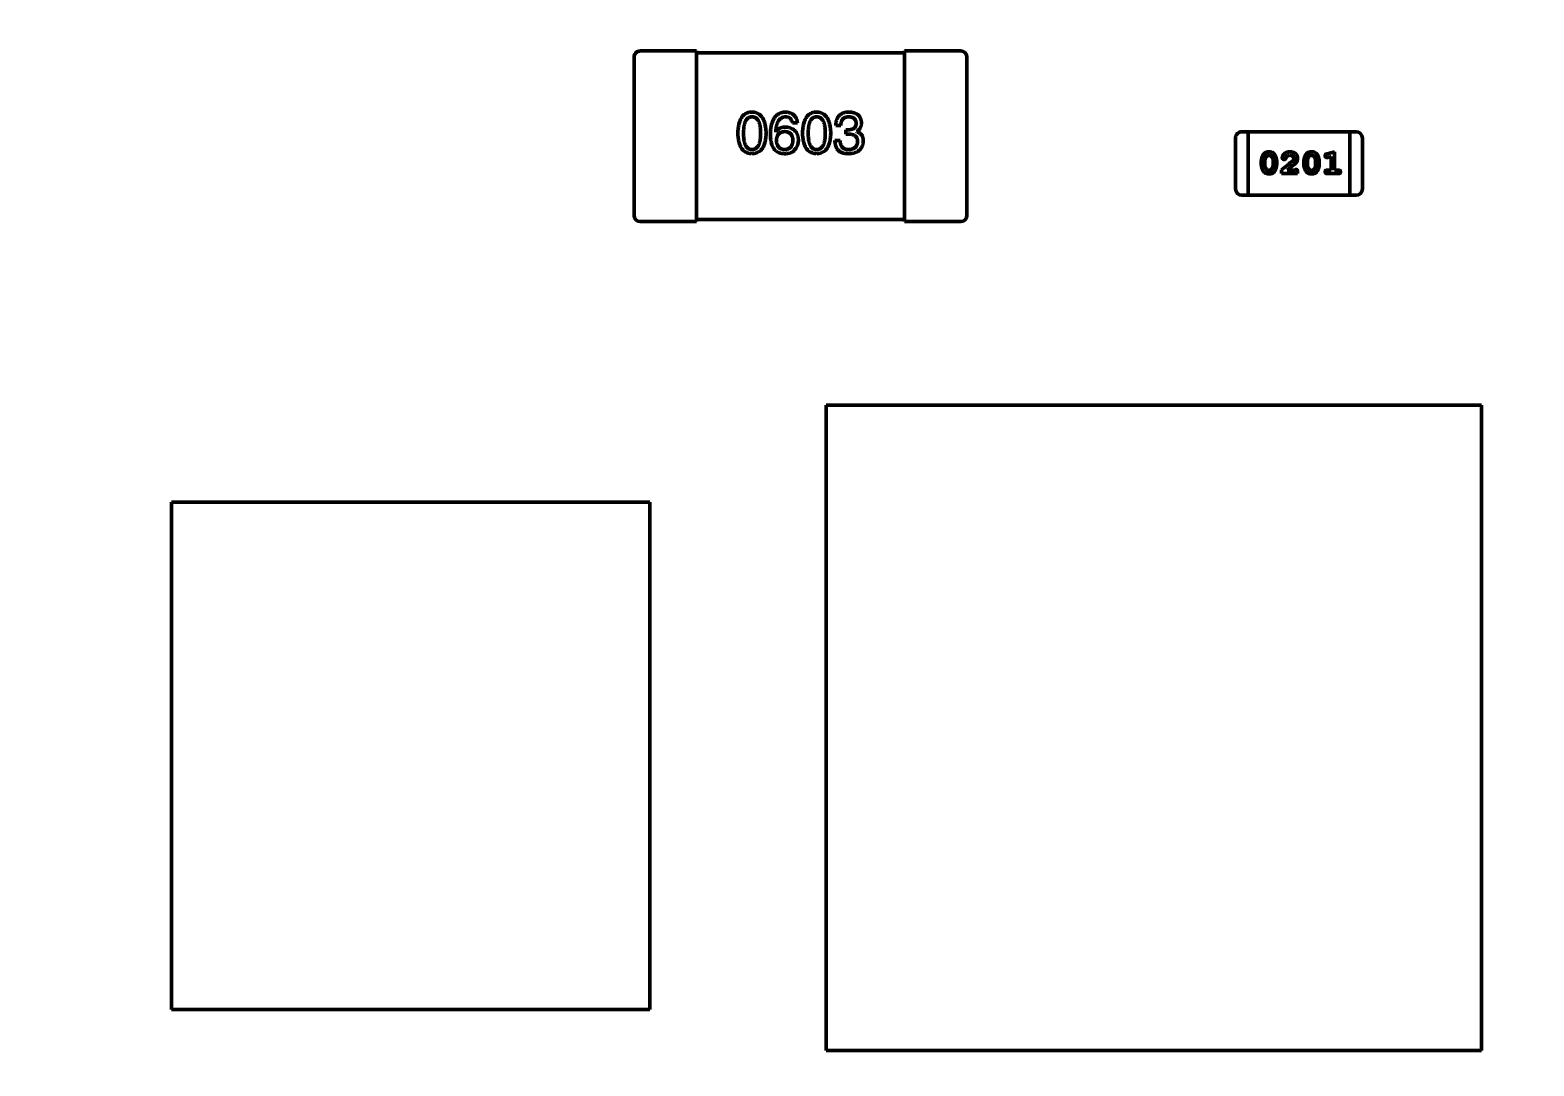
# Model space of a CAD drawing. Header units: millimetres. Extents: x 71 to 428, y 120 to 295.
# Drawn here: x 337.52 to 344.75, y 212.13 to 217.1 of the extents above; entities that cross this region are included whole.
import ezdxf

# ---------------------------------------------------------------- set-up
doc = ezdxf.new("R2010")
doc.units = ezdxf.units.MM
doc.header["$LTSCALE"] = 0.75
doc.layers.add('Dim', color=3, linetype='Continuous', lineweight=25)
doc.layers.add('Visible', color=7, linetype='Continuous', lineweight=50)
doc.styles.get("Standard").update_dxf_attribs({"font": 'arial.ttf'})
doc.dimstyles.new('Dim-ISO-25', dxfattribs={"dimtxt": 3.5, "dimasz": 3.5, "dimexe": 2.1, "dimexo": 2.1, "dimgap": 1.4, "dimtad": 1, "dimzin": 12, "dimdsep": 46, "dimtxsty": 'Standard', "dimcen": 0, "dimazin": 3, "dimtp": 0.1, "dimtm": 0.1, "dimtfac": 0.714286, "dimtmove": 0, "dimatfit": 3, "dimfxl": 1, "dimtzin": 12, "dimarcsym": 0})

# ---------------------------------------------------------------- blocks, each defined once
blk = doc.blocks.new('*D108')
at = {"color": 0, "linetype": 'ByBlock', "lineweight": -2}
for p, q in [((339.5414, 239.9919), (278.368, 239.9919)), ((280.468, 239.9919), (280.468, 204.496)), ((300.7881, 204.496), (278.368, 204.496))]:
    blk.add_line(p, q, dxfattribs=at)
at = {"color": 0, "linetype": 'ByBlock'}
for points in [[(280.468, 239.9919), (279.8846, 236.4919), (281.0513, 236.4919)], [(280.468, 204.496), (279.8846, 207.996), (281.0513, 207.996)]]:
    blk.add_solid(points, dxfattribs=at)
at = {"layer": 'Defpoints', "color": 0, "linetype": 'ByBlock'}
for p in [(341.6414, 239.9919), (302.8881, 204.496)]:
    blk.add_point(p, dxfattribs=at)
at = {"color": 0, "linetype": 'ByBlock', "lineweight": -2, "insert": (277.2798, 222.2439), "char_height": 3.5, "attachment_point": 5, "rotation": 90}
blk.add_mtext('\\A0;35.5', dxfattribs=at)
blk = doc.blocks.new('*D109')
at = {"color": 0, "linetype": 'ByBlock', "lineweight": -2}
for p, q in [((352.9086, 242.8617), (269.2309, 242.8617)), ((271.3309, 242.8617), (271.3309, 204.496)), ((301.8219, 204.496), (269.2309, 204.496))]:
    blk.add_line(p, q, dxfattribs=at)
at = {"color": 0, "linetype": 'ByBlock'}
for points in [[(271.3309, 242.8617), (270.7475, 239.3617), (271.9142, 239.3617)], [(271.3309, 204.496), (270.7475, 207.996), (271.9142, 207.996)]]:
    blk.add_solid(points, dxfattribs=at)
at = {"layer": 'Defpoints', "color": 0, "linetype": 'ByBlock'}
for p in [(355.0086, 242.8617), (303.9219, 204.496)]:
    blk.add_point(p, dxfattribs=at)
at = {"color": 0, "linetype": 'ByBlock', "lineweight": -2, "insert": (268.1427, 223.6788), "char_height": 3.5, "attachment_point": 5, "rotation": 90}
blk.add_mtext('\\A0;38.37', dxfattribs=at)

msp = doc.modelspace()

# ---------------------------------------------------------------- linework, layer by layer
at = {"layer": 'Visible'}
for p, q in [((340.7226, 217.0018), (340.4526, 217.0018)), ((340.7226, 216.9718), (340.7226, 217.0018)), ((341.7226, 217.0018), (341.7226, 216.9718)), ((341.9926, 217.0018), (341.7226, 217.0018)), ((340.4226, 216.9718), (340.4226, 216.2118)), ((341.7226, 216.9918), (340.7226, 216.9918)), ((340.7226, 216.9718), (340.7226, 216.2118)), ((341.7226, 216.2118), (341.7226, 216.9718)), ((342.0226, 216.2118), (342.0226, 216.9718)), ((341.1841, 216.6556), (341.2082, 216.6556)), ((341.3923, 216.6436), (341.4163, 216.6436)), ((341.1033, 216.613), (341.1043, 216.6119)), ((341.413, 216.5715), (341.3879, 216.5715)), ((341.4404, 216.6228), (341.4404, 216.6021)), ((341.4535, 216.6228), (341.4404, 216.6228)), ((341.4404, 216.6021), (341.4524, 216.6021)), ((341.4917, 216.6141), (341.4917, 216.6152)), ((343.3137, 216.5827), (343.3137, 216.3389)), ((343.3747, 216.6132), (343.3442, 216.6132)), ((343.3747, 216.5827), (343.3747, 216.6132)), ((343.8623, 216.6132), (343.3747, 216.6132)), ((343.3747, 216.5827), (343.3747, 216.6132)), ((343.3747, 216.5827), (343.3747, 216.3389)), ((343.3747, 216.5827), (343.3747, 216.3389)), ((343.8623, 216.6132), (343.8623, 216.5827)), ((343.8623, 216.5827), (343.8623, 216.6132)), ((343.8928, 216.6132), (343.8623, 216.6132)), ((343.8623, 216.3389), (343.8623, 216.5827)), ((343.8623, 216.5827), (343.8623, 216.3389)), ((343.9233, 216.3389), (343.9233, 216.5827)), ((343.7534, 216.5076), (343.79, 216.5175)), ((343.79, 216.5175), (343.79, 216.4294)), ((343.4376, 216.4551), (343.4376, 216.4728)), ((343.4549, 216.4554), (343.4549, 216.4726)), ((343.4942, 216.4726), (343.4942, 216.4554)), ((343.5115, 216.4728), (343.5115, 216.4551)), ((343.5351, 216.4121), (343.5351, 216.4309)), ((343.5619, 216.4294), (343.598, 216.4294)), ((343.6421, 216.4551), (343.6421, 216.4728)), ((343.6594, 216.4554), (343.6594, 216.4726)), ((343.6987, 216.4726), (343.6987, 216.4554)), ((343.716, 216.4728), (343.716, 216.4551)), ((343.7554, 216.4294), (343.7727, 216.4294)), ((343.7727, 216.4943), (343.7576, 216.4902)), ((343.7727, 216.4294), (343.7727, 216.4943)), ((343.79, 216.4294), (343.8073, 216.4294)), ((343.6122, 216.4121), (343.5351, 216.4121)), ((343.6122, 216.4199), (343.6122, 216.4121)), ((343.8073, 216.4121), (343.7554, 216.4121)), ((343.3442, 216.3084), (343.3747, 216.3084)), ((343.3747, 216.3084), (343.3747, 216.3389)), ((343.3747, 216.3084), (343.3747, 216.3389)), ((343.3747, 216.3084), (343.8623, 216.3084)), ((343.8623, 216.3389), (343.8623, 216.3084)), ((343.8623, 216.3084), (343.8623, 216.3389)), ((343.8623, 216.3084), (343.8928, 216.3084)), ((340.7226, 216.1818), (340.7226, 216.2118)), ((341.7226, 216.2118), (341.7226, 216.1818)), ((340.4526, 216.1818), (340.7226, 216.1818)), ((340.7226, 216.1918), (341.7226, 216.1918)), ((341.7226, 216.1818), (341.9926, 216.1818)), ((344.4962, 215.2992), (341.3462, 215.2992)), ((341.3462, 215.2992), (341.3462, 212.1992)), ((344.4962, 212.1992), (344.4962, 215.2992)), ((340.4985, 214.8337), (338.1985, 214.8337)), ((338.1985, 214.8337), (338.1985, 212.3962)), ((340.4985, 212.3962), (340.4985, 214.8337)), ((338.1985, 212.3962), (340.4985, 212.3962)), ((341.3462, 212.1992), (344.4962, 212.1992))]:
    msp.add_line(p, q, dxfattribs=at)
at = {"layer": 'Visible', "extrusion": (0, 0, -1)}
msp.add_circle((-354.8964, 204.496), 47.93, dxfattribs=at)
at = {"layer": 'Visible'}
for centre, radius, start, end in [((340.4526, 216.9718), 0.03, 90.00001, 180.00001), ((341.9926, 216.9718), 0.03, 0.00001, 90.00001), ((341.1434, 216.5728), 0.0692, 315.691, 0.70519), ((343.3442, 216.5827), 0.0305, 90.00001, 180.00001), ((343.8928, 216.5827), 0.0305, 0.00001, 90.00001), ((343.4594, 216.4732), 0.0348, 358.96706, 38.49537), ((343.6639, 216.4732), 0.0348, 358.96706, 38.49537), ((343.4894, 216.4547), 0.0345, 178.91429, 218.8744), ((343.1385, 216.9751), 0.6732, 306.08694, 312.13737), ((343.0008, 217.1613), 0.9222, 307.47349, 310.15218), ((343.6939, 216.4547), 0.0345, 178.91429, 218.8744), ((343.7505, 216.5127), 0.0236, 274.17309, 287.54882), ((340.4526, 216.2118), 0.03, 180.00001, 270.00001), ((341.9926, 216.2118), 0.03, 270.00001, 0.00001)]:
    msp.add_arc(centre, radius, start, end, dxfattribs=at)
at = {"layer": 'Visible', "extrusion": (0, 0, -1)}
for centre, start, end in [((-343.3442, 216.3389), 269.99999, 359.99999), ((-343.8928, 216.3389), 179.99999, 269.99999)]:
    msp.add_arc(centre, 0.0305, start, end, dxfattribs=at)
at = {"layer": 'Visible'}
for points, knots in [([(340.9216, 216.6065), (340.9217, 216.6105), (340.922, 216.6184), (340.923, 216.6298), (340.9245, 216.6405), (340.9265, 216.6503), (340.929, 216.6594), (340.932, 216.6677), (340.9354, 216.6753), (340.9395, 216.6821), (340.9439, 216.6881), (340.9489, 216.6934), (340.9544, 216.6978), (340.9605, 216.7015), (340.967, 216.7043), (340.974, 216.7065), (340.9815, 216.7077), (340.9867, 216.708), (340.9894, 216.7081)], [0, 0, 0, 0, 0.088823, 0.172287, 0.250296, 0.323438, 0.392244, 0.456221, 0.516635, 0.573871, 0.628, 0.680335, 0.731489, 0.782557, 0.834044, 0.886738, 0.942089, 1, 1, 1, 1]), ([(340.9894, 216.6851), (340.9877, 216.6851), (340.9845, 216.6849), (340.9799, 216.684), (340.9756, 216.6825), (340.9716, 216.6803), (340.9679, 216.6775), (340.9646, 216.6741), (340.9616, 216.67), (340.9589, 216.6654), (340.9565, 216.6601), (340.9544, 216.6543), (340.9528, 216.6478), (340.9513, 216.6407), (340.9502, 216.633), (340.9495, 216.6247), (340.949, 216.6158), (340.9489, 216.6096), (340.9489, 216.6065)], [0, 0, 0, 0, 0.049764, 0.097007, 0.143217, 0.188577, 0.235116, 0.282997, 0.333719, 0.387776, 0.445989, 0.508679, 0.576563, 0.649481, 0.728235, 0.812722, 0.903548, 1, 1, 1, 1]), ([(340.9894, 216.7081), (340.992, 216.7079), (340.9971, 216.7076), (341.0045, 216.7062), (341.0114, 216.704), (341.0178, 216.7011), (341.0238, 216.6974), (341.0292, 216.6929), (341.0342, 216.6876), (341.0387, 216.6816), (341.0427, 216.6748), (341.0462, 216.6673), (341.0493, 216.659), (341.0518, 216.6499), (341.0538, 216.6401), (341.0555, 216.6296), (341.0566, 216.6183), (341.0569, 216.6105), (341.0571, 216.6065)], [0, 0, 0, 0, 0.057415, 0.112361, 0.16496, 0.216437, 0.267441, 0.318839, 0.371478, 0.426325, 0.483626, 0.544235, 0.608673, 0.677374, 0.750405, 0.828394, 0.911525, 1, 1, 1, 1]), ([(341.0309, 216.6065), (341.0309, 216.6096), (341.0308, 216.6158), (341.0303, 216.6247), (341.0295, 216.633), (341.0284, 216.6407), (341.0269, 216.6478), (341.0252, 216.6543), (341.0231, 216.6601), (341.0207, 216.6654), (341.0179, 216.67), (341.0148, 216.6741), (341.0113, 216.6775), (341.0076, 216.6803), (341.0035, 216.6825), (340.9991, 216.684), (340.9943, 216.6849), (340.991, 216.6851), (340.9894, 216.6851)], [0, 0, 0, 0, 0.095719, 0.185854, 0.269738, 0.347952, 0.420315, 0.487894, 0.550245, 0.608186, 0.662454, 0.713283, 0.761375, 0.808209, 0.854301, 0.901312, 0.949396, 1, 1, 1, 1]), ([(341.0781, 216.6021), (341.0782, 216.6063), (341.0785, 216.6144), (341.0796, 216.6262), (341.0811, 216.6373), (341.0833, 216.6475), (341.0859, 216.6569), (341.0891, 216.6656), (341.0928, 216.6734), (341.0971, 216.6805), (341.1018, 216.6868), (341.1072, 216.6922), (341.113, 216.6969), (341.1195, 216.7008), (341.1264, 216.7038), (341.1339, 216.7061), (341.1419, 216.7076), (341.1474, 216.7079), (341.1503, 216.7081)], [0, 0, 0, 0, 0.087517, 0.169686, 0.246944, 0.319347, 0.387088, 0.450961, 0.511075, 0.567974, 0.622351, 0.675039, 0.726853, 0.778688, 0.83093, 0.884738, 0.941043, 1, 1, 1, 1]), ([(341.1503, 216.6851), (341.1485, 216.685), (341.1451, 216.6848), (341.1402, 216.6836), (341.1356, 216.6821), (341.1313, 216.6799), (341.1272, 216.6772), (341.1236, 216.674), (341.1202, 216.6702), (341.117, 216.666), (341.1143, 216.6612), (341.1118, 216.6559), (341.1096, 216.65), (341.1077, 216.6436), (341.1062, 216.6367), (341.1049, 216.6293), (341.1039, 216.6213), (341.1035, 216.6158), (341.1033, 216.613)], [0, 0, 0, 0, 0.054741, 0.107075, 0.158339, 0.208382, 0.258772, 0.310045, 0.362765, 0.417822, 0.475982, 0.537466, 0.602901, 0.673037, 0.747247, 0.826291, 0.910782, 1, 1, 1, 1]), ([(341.1503, 216.7081), (341.1524, 216.7079), (341.1565, 216.7076), (341.1625, 216.7066), (341.1682, 216.7054), (341.1735, 216.7037), (341.1784, 216.7017), (341.183, 216.6993), (341.1872, 216.6965), (341.191, 216.6934), (341.1945, 216.6899), (341.1975, 216.6861), (341.2003, 216.6819), (341.2026, 216.6773), (341.2046, 216.6724), (341.2061, 216.6671), (341.2074, 216.6615), (341.2079, 216.6576), (341.2082, 216.6556)], [0, 0, 0, 0, 0.073784, 0.144317, 0.211047, 0.274818, 0.336501, 0.395724, 0.453465, 0.510016, 0.566585, 0.622844, 0.680328, 0.739335, 0.800408, 0.863904, 0.93053, 1, 1, 1, 1]), ([(341.1841, 216.6556), (341.1836, 216.658), (341.1826, 216.6624), (341.1802, 216.6685), (341.177, 216.6736), (341.1731, 216.6779), (341.1684, 216.6812), (341.163, 216.6835), (341.1568, 216.6849), (341.1525, 216.6851), (341.1503, 216.6851)], [0, 0, 0, 0, 0.1439, 0.274233, 0.394478, 0.509388, 0.621911, 0.738504, 0.863414, 1, 1, 1, 1]), ([(341.2325, 216.6065), (341.2326, 216.6105), (341.2329, 216.6184), (341.2339, 216.6298), (341.2353, 216.6405), (341.2374, 216.6503), (341.2398, 216.6594), (341.2429, 216.6677), (341.2463, 216.6753), (341.2503, 216.6821), (341.2548, 216.6881), (341.2598, 216.6934), (341.2653, 216.6978), (341.2713, 216.7015), (341.2779, 216.7043), (341.2849, 216.7065), (341.2924, 216.7077), (341.2976, 216.708), (341.3002, 216.7081)], [0, 0, 0, 0, 0.088823, 0.172287, 0.250296, 0.323438, 0.392244, 0.456221, 0.516635, 0.573871, 0.628, 0.680335, 0.731489, 0.782557, 0.834044, 0.886738, 0.942089, 1, 1, 1, 1]), ([(341.3002, 216.6851), (341.2986, 216.6851), (341.2954, 216.6849), (341.2908, 216.684), (341.2864, 216.6825), (341.2824, 216.6803), (341.2788, 216.6775), (341.2754, 216.6741), (341.2724, 216.67), (341.2698, 216.6654), (341.2674, 216.6601), (341.2653, 216.6543), (341.2637, 216.6478), (341.2622, 216.6407), (341.2611, 216.633), (341.2604, 216.6247), (341.2599, 216.6158), (341.2598, 216.6096), (341.2598, 216.6065)], [0, 0, 0, 0, 0.049764, 0.097007, 0.143217, 0.188577, 0.235116, 0.282997, 0.333719, 0.387776, 0.445989, 0.508679, 0.576563, 0.649481, 0.728235, 0.812722, 0.903548, 1, 1, 1, 1]), ([(341.3002, 216.7081), (341.3028, 216.7079), (341.3079, 216.7076), (341.3153, 216.7062), (341.3222, 216.704), (341.3287, 216.7011), (341.3346, 216.6974), (341.3401, 216.6929), (341.3451, 216.6876), (341.3496, 216.6816), (341.3536, 216.6748), (341.3571, 216.6673), (341.3601, 216.659), (341.3627, 216.6499), (341.3647, 216.6401), (341.3663, 216.6296), (341.3675, 216.6183), (341.3678, 216.6105), (341.368, 216.6065)], [0, 0, 0, 0, 0.057415, 0.112361, 0.16496, 0.216437, 0.267441, 0.318839, 0.371478, 0.426325, 0.483626, 0.544235, 0.608673, 0.677374, 0.750405, 0.828394, 0.911525, 1, 1, 1, 1]), ([(341.3418, 216.6065), (341.3417, 216.6096), (341.3417, 216.6158), (341.3412, 216.6247), (341.3404, 216.633), (341.3393, 216.6407), (341.3378, 216.6478), (341.3361, 216.6543), (341.3339, 216.6601), (341.3315, 216.6654), (341.3287, 216.67), (341.3257, 216.6741), (341.3222, 216.6775), (341.3185, 216.6803), (341.3144, 216.6825), (341.3099, 216.684), (341.3052, 216.6849), (341.3019, 216.6851), (341.3002, 216.6851)], [0, 0, 0, 0, 0.095719, 0.185854, 0.269738, 0.347952, 0.420315, 0.487894, 0.550245, 0.608186, 0.662454, 0.713283, 0.761375, 0.808209, 0.854301, 0.901312, 0.949396, 1, 1, 1, 1]), ([(341.3923, 216.6436), (341.3923, 216.6462), (341.3925, 216.6511), (341.3934, 216.6584), (341.3947, 216.6651), (341.3965, 216.6714), (341.3988, 216.6771), (341.4016, 216.6824), (341.4048, 216.6872), (341.4086, 216.6915), (341.4128, 216.6953), (341.4175, 216.6986), (341.4227, 216.7015), (341.4284, 216.7038), (341.4345, 216.7056), (341.4412, 216.7069), (341.4482, 216.7079), (341.4531, 216.708), (341.4557, 216.7081)], [0, 0, 0, 0, 0.074804, 0.144899, 0.211458, 0.274554, 0.334363, 0.392059, 0.448123, 0.503024, 0.558154, 0.613471, 0.670844, 0.729926, 0.792003, 0.857405, 0.926768, 1, 1, 1, 1]), ([(341.4546, 216.6851), (341.4531, 216.6851), (341.4501, 216.6851), (341.4459, 216.6846), (341.4419, 216.6838), (341.4383, 216.6826), (341.4349, 216.6812), (341.4317, 216.6794), (341.4289, 216.6773), (341.4264, 216.6748), (341.4241, 216.672), (341.4221, 216.6689), (341.4204, 216.6655), (341.419, 216.6617), (341.4179, 216.6577), (341.4171, 216.6533), (341.4165, 216.6485), (341.4164, 216.6453), (341.4163, 216.6436)], [0, 0, 0, 0, 0.069877, 0.136363, 0.198671, 0.257968, 0.315462, 0.370709, 0.425568, 0.479847, 0.535753, 0.592303, 0.651386, 0.713311, 0.778642, 0.84836, 0.921866, 1, 1, 1, 1]), ([(341.4535, 216.6228), (341.4549, 216.6229), (341.4578, 216.623), (341.4619, 216.6235), (341.4657, 216.6242), (341.4693, 216.6252), (341.4726, 216.6263), (341.4756, 216.6278), (341.4783, 216.6294), (341.4808, 216.6312), (341.483, 216.6334), (341.4849, 216.6357), (341.4866, 216.6383), (341.488, 216.6411), (341.4891, 216.6441), (341.4899, 216.6474), (341.4904, 216.6509), (341.4906, 216.6533), (341.4906, 216.6545)], [0, 0, 0, 0, 0.079415, 0.154091, 0.22508, 0.29186, 0.355026, 0.415127, 0.472418, 0.528511, 0.583551, 0.638361, 0.693547, 0.750023, 0.807857, 0.868401, 0.932259, 1, 1, 1, 1]), ([(341.4906, 216.6545), (341.4905, 216.6557), (341.4903, 216.6581), (341.4896, 216.6614), (341.4888, 216.6646), (341.4876, 216.6675), (341.4862, 216.6702), (341.4846, 216.6727), (341.4827, 216.675), (341.4805, 216.677), (341.4782, 216.6788), (341.4755, 216.6804), (341.4726, 216.6818), (341.4695, 216.6829), (341.4661, 216.6838), (341.4625, 216.6845), (341.4586, 216.685), (341.4559, 216.6851), (341.4546, 216.6851)], [0, 0, 0, 0, 0.067655, 0.132224, 0.194132, 0.253145, 0.309858, 0.366002, 0.421361, 0.47702, 0.532632, 0.590536, 0.65067, 0.713258, 0.779588, 0.848803, 0.921949, 1, 1, 1, 1]), ([(341.4557, 216.7081), (341.458, 216.708), (341.4624, 216.7078), (341.4689, 216.7069), (341.475, 216.7057), (341.4806, 216.7041), (341.4859, 216.7023), (341.4907, 216.6999), (341.4951, 216.6973), (341.4991, 216.6942), (341.5027, 216.6908), (341.5058, 216.687), (341.5086, 216.6829), (341.5109, 216.6784), (341.5127, 216.6735), (341.5142, 216.6682), (341.5153, 216.6626), (341.5156, 216.6587), (341.5158, 216.6567)], [0, 0, 0, 0, 0.077845, 0.151584, 0.221397, 0.287366, 0.350104, 0.410398, 0.467998, 0.524388, 0.579979, 0.635152, 0.690917, 0.747936, 0.806661, 0.867861, 0.932479, 1, 1, 1, 1]), ([(341.5158, 216.6567), (341.5157, 216.6543), (341.5156, 216.6495), (341.5144, 216.6428), (341.5125, 216.6366), (341.5099, 216.631), (341.5065, 216.6261), (341.5023, 216.6217), (341.4974, 216.618), (341.4936, 216.6162), (341.4917, 216.6152)], [0, 0, 0, 0, 0.143686, 0.277942, 0.40333, 0.521785, 0.638573, 0.755208, 0.874773, 1, 1, 1, 1]), ([(340.9894, 216.5081), (340.9867, 216.5082), (340.9815, 216.5085), (340.974, 216.5097), (340.967, 216.5118), (340.9605, 216.5145), (340.9545, 216.518), (340.9489, 216.5223), (340.9439, 216.5274), (340.9395, 216.5333), (340.9354, 216.5398), (340.932, 216.5471), (340.929, 216.5552), (340.9265, 216.564), (340.9245, 216.5735), (340.923, 216.5838), (340.922, 216.5949), (340.9217, 216.6025), (340.9216, 216.6065)], [0, 0, 0, 0, 0.059135, 0.115606, 0.169241, 0.221578, 0.273261, 0.324749, 0.377329, 0.431642, 0.488541, 0.548597, 0.612232, 0.680174, 0.752504, 0.829777, 0.912307, 1, 1, 1, 1]), ([(340.9489, 216.6065), (340.9489, 216.6033), (340.949, 216.5971), (340.9495, 216.5882), (340.9502, 216.5799), (340.9513, 216.5722), (340.9528, 216.5651), (340.9544, 216.5586), (340.9565, 216.5528), (340.9589, 216.5475), (340.9616, 216.5429), (340.9646, 216.5388), (340.9679, 216.5354), (340.9716, 216.5326), (340.9756, 216.5304), (340.9799, 216.5289), (340.9845, 216.528), (340.9877, 216.5278), (340.9894, 216.5278)], [0, 0, 0, 0, 0.096457, 0.187288, 0.27178, 0.350132, 0.423455, 0.491343, 0.554037, 0.612253, 0.666313, 0.717038, 0.764921, 0.811214, 0.856775, 0.902988, 0.950234, 1, 1, 1, 1]), ([(341.0571, 216.6065), (341.057, 216.6025), (341.0567, 216.5949), (341.0557, 216.5838), (341.0542, 216.5735), (341.0522, 216.564), (341.0497, 216.5552), (341.0467, 216.5471), (341.0433, 216.5398), (341.0393, 216.5332), (341.0348, 216.5274), (341.0298, 216.5223), (341.0242, 216.518), (341.0182, 216.5145), (341.0117, 216.5118), (341.0047, 216.5097), (340.9972, 216.5085), (340.992, 216.5082), (340.9894, 216.5081)], [0, 0, 0, 0, 0.08769, 0.170218, 0.24749, 0.319818, 0.387758, 0.451391, 0.511445, 0.568185, 0.622681, 0.67526, 0.726746, 0.778428, 0.830764, 0.884397, 0.940866, 1, 1, 1, 1]), ([(340.9894, 216.5278), (340.991, 216.5279), (340.9943, 216.5281), (340.9991, 216.5291), (341.0035, 216.5308), (341.0076, 216.533), (341.0114, 216.5358), (341.0148, 216.5393), (341.0179, 216.5434), (341.0206, 216.548), (341.0231, 216.5533), (341.0252, 216.5591), (341.027, 216.5656), (341.0284, 216.5726), (341.0295, 216.5802), (341.0303, 216.5884), (341.0308, 216.5972), (341.0309, 216.6033), (341.0309, 216.6065)], [0, 0, 0, 0, 0.050879, 0.099377, 0.146973, 0.193618, 0.240619, 0.289461, 0.34047, 0.395283, 0.453059, 0.515633, 0.582666, 0.655287, 0.732971, 0.815933, 0.905166, 1, 1, 1, 1]), ([(341.0923, 216.5343), (341.0912, 216.5364), (341.0888, 216.5407), (341.0859, 216.5477), (341.0835, 216.5553), (341.0816, 216.5634), (341.08, 216.5722), (341.0789, 216.5816), (341.0782, 216.5917), (341.0781, 216.5985), (341.0781, 216.6021)], [0, 0, 0, 0, 0.101889, 0.209155, 0.322694, 0.442863, 0.569758, 0.70479, 0.848502, 1, 1, 1, 1]), ([(341.1043, 216.6119), (341.1055, 216.6138), (341.1078, 216.6176), (341.112, 216.6225), (341.1169, 216.6267), (341.1224, 216.6301), (341.1285, 216.6327), (341.1352, 216.6346), (341.1425, 216.6358), (341.1476, 216.6359), (341.1503, 216.636)], [0, 0, 0, 0, 0.122276, 0.239997, 0.35611, 0.473903, 0.59404, 0.720428, 0.855383, 1, 1, 1, 1]), ([(341.147, 216.6141), (341.1454, 216.614), (341.1424, 216.6139), (341.138, 216.6133), (341.1339, 216.6124), (341.1301, 216.6111), (341.1266, 216.6096), (341.1234, 216.6076), (341.1204, 216.6055), (341.1177, 216.6029), (341.1153, 216.6001), (341.1132, 216.5969), (341.1113, 216.5935), (341.1098, 216.5897), (341.1086, 216.5856), (341.1075, 216.5812), (341.1069, 216.5764), (341.1066, 216.5732), (341.1065, 216.5715)], [0, 0, 0, 0, 0.070453, 0.136523, 0.199866, 0.260392, 0.318446, 0.374657, 0.430182, 0.485556, 0.541071, 0.598396, 0.657208, 0.718642, 0.783247, 0.851631, 0.923928, 1, 1, 1, 1]), ([(341.1065, 216.5715), (341.1066, 216.5698), (341.1069, 216.5664), (341.1076, 216.5615), (341.1086, 216.557), (341.1099, 216.5528), (341.1114, 216.5489), (341.1134, 216.5454), (341.1155, 216.5421), (341.118, 216.5392), (341.1207, 216.5366), (341.1238, 216.5344), (341.1271, 216.5324), (341.1307, 216.5308), (341.1346, 216.5295), (341.1389, 216.5286), (341.1434, 216.528), (341.1465, 216.5278), (341.1481, 216.5278)], [0, 0, 0, 0, 0.076467, 0.148148, 0.216496, 0.280559, 0.342274, 0.401168, 0.458322, 0.514073, 0.569257, 0.62465, 0.68124, 0.739113, 0.799947, 0.862804, 0.929597, 1, 1, 1, 1]), ([(341.1863, 216.5726), (341.1862, 216.5742), (341.186, 216.5774), (341.1853, 216.582), (341.1843, 216.5863), (341.1831, 216.5903), (341.1816, 216.594), (341.1799, 216.5974), (341.1778, 216.6004), (341.1755, 216.6032), (341.1728, 216.6057), (341.1699, 216.6078), (341.1668, 216.6096), (341.1633, 216.6112), (341.1596, 216.6124), (341.1556, 216.6133), (341.1514, 216.6139), (341.1485, 216.614), (341.147, 216.6141)], [0, 0, 0, 0, 0.076288, 0.14871, 0.216387, 0.281386, 0.342528, 0.402111, 0.4591, 0.514852, 0.569974, 0.625644, 0.682226, 0.740156, 0.800362, 0.863471, 0.930116, 1, 1, 1, 1]), ([(341.1481, 216.5278), (341.1495, 216.5279), (341.1524, 216.5281), (341.1565, 216.5289), (341.1604, 216.5299), (341.164, 216.5313), (341.1673, 216.533), (341.1704, 216.535), (341.1732, 216.5374), (341.1757, 216.54), (341.178, 216.543), (341.18, 216.5463), (341.1818, 216.5499), (341.1832, 216.5538), (341.1844, 216.5581), (341.1853, 216.5626), (341.186, 216.5675), (341.1862, 216.5708), (341.1863, 216.5726)], [0, 0, 0, 0, 0.066682, 0.130303, 0.190802, 0.248749, 0.30534, 0.361219, 0.415721, 0.471765, 0.528279, 0.586428, 0.64659, 0.710143, 0.776461, 0.846692, 0.921137, 1, 1, 1, 1]), ([(341.1503, 216.636), (341.1527, 216.6357), (341.1574, 216.6353), (341.1643, 216.6341), (341.1707, 216.6326), (341.1766, 216.6305), (341.1821, 216.6281), (341.1872, 216.6253), (341.1918, 216.622), (341.1959, 216.6183), (341.1997, 216.6142), (341.2028, 216.6096), (341.2057, 216.6046), (341.208, 216.5992), (341.2098, 216.5934), (341.2112, 216.5872), (341.2122, 216.5806), (341.2124, 216.576), (341.2125, 216.5737)], [0, 0, 0, 0, 0.074228, 0.144548, 0.211288, 0.274576, 0.335162, 0.393915, 0.450599, 0.506657, 0.562409, 0.618617, 0.676096, 0.735061, 0.79654, 0.860906, 0.928473, 1, 1, 1, 1]), ([(341.3002, 216.5081), (341.2976, 216.5082), (341.2924, 216.5085), (341.2849, 216.5097), (341.2779, 216.5118), (341.2714, 216.5145), (341.2653, 216.518), (341.2598, 216.5223), (341.2548, 216.5274), (341.2504, 216.5333), (341.2463, 216.5398), (341.2429, 216.5471), (341.2399, 216.5552), (341.2374, 216.564), (341.2353, 216.5735), (341.2339, 216.5838), (341.2329, 216.5949), (341.2326, 216.6025), (341.2325, 216.6065)], [0, 0, 0, 0, 0.059135, 0.115606, 0.169241, 0.221578, 0.273261, 0.324749, 0.377329, 0.431642, 0.488541, 0.548597, 0.612232, 0.680174, 0.752504, 0.829777, 0.912307, 1, 1, 1, 1]), ([(341.2598, 216.6065), (341.2598, 216.6033), (341.2599, 216.5971), (341.2604, 216.5882), (341.2611, 216.5799), (341.2622, 216.5722), (341.2637, 216.5651), (341.2653, 216.5586), (341.2674, 216.5528), (341.2698, 216.5475), (341.2724, 216.5429), (341.2754, 216.5388), (341.2788, 216.5354), (341.2825, 216.5326), (341.2864, 216.5304), (341.2908, 216.5289), (341.2954, 216.528), (341.2986, 216.5278), (341.3002, 216.5278)], [0, 0, 0, 0, 0.096457, 0.187288, 0.27178, 0.350132, 0.423455, 0.491343, 0.554037, 0.612253, 0.666313, 0.717038, 0.764921, 0.811214, 0.856775, 0.902988, 0.950234, 1, 1, 1, 1]), ([(341.368, 216.6065), (341.3678, 216.6025), (341.3676, 216.5949), (341.3666, 216.5838), (341.3651, 216.5735), (341.3631, 216.564), (341.3606, 216.5552), (341.3576, 216.5471), (341.3541, 216.5398), (341.3501, 216.5332), (341.3456, 216.5274), (341.3406, 216.5223), (341.3351, 216.518), (341.3291, 216.5145), (341.3226, 216.5118), (341.3156, 216.5097), (341.308, 216.5085), (341.3029, 216.5082), (341.3002, 216.5081)], [0, 0, 0, 0, 0.08769, 0.170218, 0.24749, 0.319818, 0.387758, 0.451391, 0.511445, 0.568185, 0.622681, 0.67526, 0.726746, 0.778428, 0.830764, 0.884397, 0.940866, 1, 1, 1, 1]), ([(341.3002, 216.5278), (341.3019, 216.5279), (341.3052, 216.5281), (341.3099, 216.5291), (341.3144, 216.5308), (341.3185, 216.533), (341.3222, 216.5358), (341.3256, 216.5393), (341.3288, 216.5434), (341.3315, 216.548), (341.334, 216.5533), (341.336, 216.5591), (341.3378, 216.5656), (341.3393, 216.5726), (341.3404, 216.5802), (341.3412, 216.5884), (341.3417, 216.5972), (341.3417, 216.6033), (341.3418, 216.6065)], [0, 0, 0, 0, 0.050879, 0.099377, 0.146973, 0.193618, 0.240619, 0.289461, 0.34047, 0.395283, 0.453059, 0.515633, 0.582666, 0.655287, 0.732971, 0.815933, 0.905166, 1, 1, 1, 1]), ([(341.4174, 216.5147), (341.4162, 216.5152), (341.4139, 216.5163), (341.4107, 216.5184), (341.4077, 216.5206), (341.4049, 216.5231), (341.4023, 216.5258), (341.3999, 216.5288), (341.3977, 216.532), (341.3958, 216.5354), (341.394, 216.5391), (341.3925, 216.543), (341.3912, 216.5472), (341.3901, 216.5516), (341.3892, 216.5562), (341.3885, 216.5611), (341.3881, 216.5662), (341.388, 216.5697), (341.3879, 216.5715)], [0, 0, 0, 0, 0.056906, 0.113264, 0.168825, 0.223843, 0.279195, 0.335267, 0.392098, 0.450414, 0.51054, 0.572219, 0.636652, 0.703156, 0.773102, 0.845505, 0.921063, 1, 1, 1, 1]), ([(341.413, 216.5715), (341.4131, 216.5697), (341.4132, 216.5663), (341.4139, 216.5613), (341.4147, 216.5567), (341.4159, 216.5524), (341.4175, 216.5485), (341.4193, 216.5448), (341.4215, 216.5416), (341.4239, 216.5386), (341.4267, 216.5361), (341.4297, 216.5338), (341.4331, 216.5319), (341.4369, 216.5304), (341.4408, 216.5292), (341.4451, 216.5284), (341.4497, 216.5278), (341.4529, 216.5278), (341.4546, 216.5278)], [0, 0, 0, 0, 0.07723, 0.149593, 0.217944, 0.282232, 0.34411, 0.402297, 0.458791, 0.513966, 0.568538, 0.623291, 0.679957, 0.737243, 0.798142, 0.86118, 0.928728, 1, 1, 1, 1]), ([(341.4972, 216.566), (341.4972, 216.5675), (341.4971, 216.5703), (341.4966, 216.5744), (341.4957, 216.5782), (341.4945, 216.5818), (341.4929, 216.5851), (341.4909, 216.588), (341.4887, 216.5907), (341.486, 216.5931), (341.483, 216.5952), (341.4797, 216.5971), (341.476, 216.5987), (341.4719, 216.5999), (341.4675, 216.6009), (341.4628, 216.6016), (341.4577, 216.602), (341.4542, 216.6021), (341.4524, 216.6021)], [0, 0, 0, 0, 0.066518, 0.129194, 0.188613, 0.245254, 0.300032, 0.353805, 0.407079, 0.461108, 0.516272, 0.574141, 0.634837, 0.699275, 0.767504, 0.840272, 0.917505, 1, 1, 1, 1]), ([(341.5245, 216.5693), (341.5243, 216.5669), (341.524, 216.5622), (341.5228, 216.5555), (341.5212, 216.5492), (341.519, 216.5434), (341.5163, 216.5379), (341.5131, 216.533), (341.5094, 216.5285), (341.5052, 216.5244), (341.5004, 216.5208), (341.4952, 216.5176), (341.4895, 216.5149), (341.4832, 216.5126), (341.4765, 216.5108), (341.4693, 216.5094), (341.4615, 216.5085), (341.4562, 216.5082), (341.4535, 216.5081)], [0, 0, 0, 0, 0.068236, 0.132937, 0.194125, 0.253174, 0.310181, 0.365986, 0.421096, 0.476216, 0.532352, 0.590232, 0.649824, 0.71274, 0.778406, 0.848058, 0.921922, 1, 1, 1, 1]), ([(341.4917, 216.6141), (341.493, 216.6137), (341.4956, 216.6128), (341.4994, 216.6114), (341.5028, 216.6096), (341.5061, 216.6077), (341.509, 216.6055), (341.5117, 216.6032), (341.5142, 216.6007), (341.5164, 216.598), (341.5183, 216.5951), (341.52, 216.592), (341.5214, 216.5887), (341.5225, 216.5852), (341.5235, 216.5815), (341.524, 216.5776), (341.5245, 216.5735), (341.5245, 216.5707), (341.5245, 216.5693)], [0, 0, 0, 0, 0.069445, 0.136039, 0.200011, 0.261745, 0.322328, 0.381403, 0.438864, 0.496655, 0.554398, 0.612391, 0.672266, 0.733005, 0.79604, 0.861293, 0.928785, 1, 1, 1, 1]), ([(341.1437, 216.5081), (341.1409, 216.5082), (341.1356, 216.5085), (341.1279, 216.51), (341.1206, 216.5121), (341.1139, 216.5151), (341.1077, 216.5187), (341.102, 216.5232), (341.0967, 216.5283), (341.0938, 216.5323), (341.0923, 216.5343)], [0, 0, 0, 0, 0.137449, 0.267856, 0.393219, 0.514735, 0.63397, 0.753734, 0.874967, 1, 1, 1, 1]), ([(341.1929, 216.5245), (341.1916, 216.5231), (341.1891, 216.5202), (341.1845, 216.5168), (341.1793, 216.5138), (341.1734, 216.5115), (341.1669, 216.5097), (341.1597, 216.5086), (341.1519, 216.508), (341.1465, 216.508), (341.1437, 216.5081)], [0, 0, 0, 0, 0.105033, 0.21147, 0.321511, 0.438526, 0.563605, 0.698055, 0.843218, 1, 1, 1, 1]), ([(341.4535, 216.5081), (341.4516, 216.5081), (341.448, 216.5082), (341.4427, 216.5084), (341.4377, 216.509), (341.4331, 216.5097), (341.4287, 216.5106), (341.4246, 216.5117), (341.4209, 216.513), (341.4185, 216.5141), (341.4174, 216.5147)], [0, 0, 0, 0, 0.15115, 0.29371, 0.429149, 0.55661, 0.677302, 0.791017, 0.898045, 1, 1, 1, 1]), ([(341.4546, 216.5278), (341.4562, 216.5279), (341.4594, 216.5281), (341.464, 216.5288), (341.4683, 216.5297), (341.4723, 216.5309), (341.4761, 216.5323), (341.4795, 216.5341), (341.4826, 216.5361), (341.4855, 216.5383), (341.488, 216.5409), (341.4903, 216.5437), (341.4921, 216.5468), (341.4938, 216.5501), (341.4951, 216.5537), (341.4961, 216.5576), (341.4969, 216.5617), (341.4971, 216.5646), (341.4972, 216.566)], [0, 0, 0, 0, 0.076694, 0.149502, 0.218019, 0.283183, 0.345589, 0.405199, 0.462852, 0.519478, 0.575313, 0.630559, 0.687006, 0.744638, 0.804006, 0.866059, 0.931486, 1, 1, 1, 1]), ([(343.4376, 216.4728), (343.4376, 216.4741), (343.4377, 216.4767), (343.4381, 216.4806), (343.4389, 216.4845), (343.4399, 216.4882), (343.4413, 216.492), (343.4429, 216.4957), (343.4448, 216.4994), (343.447, 216.503), (343.4495, 216.5064), (343.4523, 216.5094), (343.4553, 216.5119), (343.4586, 216.5139), (343.4622, 216.5155), (343.4661, 216.5166), (343.4701, 216.5173), (343.4729, 216.5174), (343.4744, 216.5175)], [0, 0, 0, 0, 0.00000392332, 0.00000781989, 0.00001171272, 0.00001567896, 0.00001965637, 0.0000237297, 0.00002787662, 0.00003216055, 0.00003639187, 0.00004045616, 0.00004438048, 0.00004824611, 0.00005213167, 0.00005611832, 0.00006024496, 0.00006456571, 0.00006456571, 0.00006456571, 0.00006456571]), ([(343.4621, 216.4944), (343.4626, 216.4948), (343.4634, 216.4957), (343.4647, 216.4969), (343.4661, 216.4979), (343.4676, 216.4987), (343.4692, 216.4994), (343.4709, 216.4998), (343.4727, 216.5001), (343.4739, 216.5001), (343.4745, 216.5002)], [0, 0, 0, 0, 0.00000183944, 0.00000361127, 0.00000533318, 0.000007034, 0.00000875084, 0.00001047589, 0.00001226209, 0.00001410398, 0.00001410398, 0.00001410398, 0.00001410398]), ([(343.4744, 216.5175), (343.476, 216.5174), (343.4792, 216.5173), (343.4837, 216.5165), (343.4879, 216.5152), (343.4911, 216.5136), (343.4934, 216.512), (343.4952, 216.5106), (343.4969, 216.509), (343.4986, 216.5071), (343.5002, 216.505), (343.5019, 216.5027), (343.5035, 216.5001), (343.5051, 216.4974), (343.5066, 216.4945), (343.5079, 216.4916), (343.509, 216.4885), (343.51, 216.4855), (343.5106, 216.4824), (343.5112, 216.4792), (343.5115, 216.4761), (343.5115, 216.4739), (343.5115, 216.4728)], [0, 0, 0, 0, 0.0000049509, 0.00000956577, 0.00001394934, 0.00001814864, 0.00002029821, 0.00002254065, 0.00002494766, 0.00002747925, 0.00003018326, 0.00003308541, 0.00003612424, 0.00003937499, 0.00004267473, 0.00004595618, 0.00004918637, 0.00005240085, 0.00005560716, 0.00005880481, 0.00006204786, 0.00006530354, 0.00006530354, 0.00006530354, 0.00006530354]), ([(343.4745, 216.5002), (343.4762, 216.5001), (343.4786, 216.5001), (343.4824, 216.4984), (343.4834, 216.4979), (343.4853, 216.4964), (343.486, 216.4956), (343.4866, 216.4949)], [-0.001290056, -0.001290056, -0.001290056, -0.001290056, -0.000574455, -0.000574455, -0.000312129, -0.000312129, 0, 0, 0, 0]), ([(343.5383, 216.4881), (343.5383, 216.489), (343.5385, 216.491), (343.5394, 216.494), (343.5409, 216.4973), (343.5428, 216.5009), (343.5454, 216.5045), (343.5485, 216.5077), (343.5522, 216.5106), (343.5563, 216.513), (343.5608, 216.515), (343.5655, 216.5164), (343.5705, 216.5173), (343.5738, 216.5174), (343.5755, 216.5175)], [0, 0, 0, 0, 0.00000270097, 0.00000585083, 0.00000944726, 0.00001361474, 0.00001806426, 0.00002254117, 0.00002715344, 0.00003199017, 0.00003694194, 0.00004188211, 0.00004685466, 0.00005196179, 0.00005196179, 0.00005196179, 0.00005196179]), ([(343.5605, 216.4948), (343.56, 216.4943), (343.559, 216.4932), (343.5577, 216.4912), (343.5565, 216.4889), (343.5559, 216.4872), (343.5556, 216.4863)], [0, 0, 0, 0, 0.000002175077, 0.000004534679, 0.00000710803, 0.00000994851, 0.00000994851, 0.00000994851, 0.00000994851]), ([(343.5754, 216.5002), (343.5731, 216.5001), (343.5706, 216.5001), (343.5638, 216.4975), (343.5617, 216.4957), (343.5605, 216.4948)], [0, 0, 0, 0, 0.000683895, 0.000683895, 0.001354625, 0.001354625, 0.001354625, 0.001354625]), ([(343.5949, 216.4856), (343.5948, 216.4866), (343.5947, 216.4884), (343.5937, 216.4911), (343.5919, 216.4936), (343.5896, 216.4959), (343.5867, 216.4978), (343.5833, 216.4992), (343.5795, 216.5), (343.5768, 216.5001), (343.5754, 216.5002)], [0, 0, 0, 0, 0.00000276995, 0.00000554886, 0.00000847062, 0.00001170472, 0.00001512547, 0.00001868094, 0.00002249375, 0.00002666224, 0.00002666224, 0.00002666224, 0.00002666224]), ([(343.5755, 216.5175), (343.5768, 216.5174), (343.5794, 216.5174), (343.5832, 216.5169), (343.5868, 216.5162), (343.5902, 216.5151), (343.5934, 216.5138), (343.5964, 216.5121), (343.5993, 216.5101), (343.6019, 216.5079), (343.6043, 216.5055), (343.6064, 216.5029), (343.6082, 216.5002), (343.6097, 216.4973), (343.6108, 216.4943), (343.6116, 216.4912), (343.6121, 216.488), (343.6122, 216.4858), (343.6122, 216.4847)], [0, 0, 0, 0, 0.00000396152, 0.00000777318, 0.00001144186, 0.00001501091, 0.00001850341, 0.0000219689, 0.00002545535, 0.0000289496, 0.00003241385, 0.00003575633, 0.00003900914, 0.00004220711, 0.00004540995, 0.00004860867, 0.00005188381, 0.00005525319, 0.00005525319, 0.00005525319, 0.00005525319]), ([(343.6421, 216.4728), (343.6421, 216.4741), (343.6422, 216.4767), (343.6426, 216.4806), (343.6434, 216.4845), (343.6444, 216.4882), (343.6458, 216.492), (343.6474, 216.4957), (343.6494, 216.4994), (343.6516, 216.503), (343.654, 216.5064), (343.6568, 216.5094), (343.6599, 216.5119), (343.6631, 216.5139), (343.6667, 216.5155), (343.6706, 216.5166), (343.6746, 216.5173), (343.6775, 216.5174), (343.6789, 216.5175)], [0, 0, 0, 0, 0.00000392332, 0.00000781989, 0.00001171272, 0.00001567896, 0.00001965637, 0.0000237297, 0.00002787662, 0.00003216055, 0.00003639187, 0.00004045616, 0.00004438048, 0.00004824611, 0.00005213167, 0.00005611832, 0.00006024496, 0.00006456571, 0.00006456571, 0.00006456571, 0.00006456571]), ([(343.6667, 216.4944), (343.6671, 216.4948), (343.6679, 216.4957), (343.6692, 216.4969), (343.6706, 216.4979), (343.6721, 216.4987), (343.6737, 216.4994), (343.6754, 216.4998), (343.6772, 216.5001), (343.6784, 216.5001), (343.679, 216.5002)], [0, 0, 0, 0, 0.00000183944, 0.00000361127, 0.00000533318, 0.000007034, 0.00000875084, 0.00001047589, 0.00001226209, 0.00001410398, 0.00001410398, 0.00001410398, 0.00001410398]), ([(343.6789, 216.5175), (343.6805, 216.5174), (343.6837, 216.5173), (343.6882, 216.5165), (343.6924, 216.5152), (343.6956, 216.5136), (343.6979, 216.512), (343.6997, 216.5106), (343.7014, 216.509), (343.7031, 216.5071), (343.7048, 216.505), (343.7064, 216.5027), (343.708, 216.5001), (343.7097, 216.4974), (343.7112, 216.4945), (343.7124, 216.4916), (343.7136, 216.4885), (343.7145, 216.4855), (343.7151, 216.4824), (343.7157, 216.4792), (343.716, 216.4761), (343.716, 216.4739), (343.716, 216.4728)], [0, 0, 0, 0, 0.0000049509, 0.00000956577, 0.00001394934, 0.00001814864, 0.00002029821, 0.00002254065, 0.00002494766, 0.00002747925, 0.00003018326, 0.00003308541, 0.00003612424, 0.00003937499, 0.00004267473, 0.00004595618, 0.00004918637, 0.00005240085, 0.00005560716, 0.00005880481, 0.00006204786, 0.00006530354, 0.00006530354, 0.00006530354, 0.00006530354]), ([(343.679, 216.5002), (343.6807, 216.5001), (343.6831, 216.5001), (343.687, 216.4984), (343.6879, 216.4979), (343.6899, 216.4964), (343.6905, 216.4956), (343.6912, 216.4949)], [-0.001290056, -0.001290056, -0.001290056, -0.001290056, -0.000574455, -0.000574455, -0.000312129, -0.000312129, 0, 0, 0, 0]), ([(343.7444, 216.4984), (343.7444, 216.499), (343.7444, 216.5), (343.7447, 216.5015), (343.7453, 216.5029), (343.7461, 216.5041), (343.7473, 216.5051), (343.7489, 216.506), (343.751, 216.5068), (343.7525, 216.5073), (343.7534, 216.5076)], [0, 0, 0, 0, 0.0000016554, 0.00000317637, 0.00000457095, 0.00000589892, 0.0000073621, 0.00000919188, 0.00001140337, 0.00001403183, 0.00001403183, 0.00001403183, 0.00001403183]), ([(343.7522, 216.4891), (343.7517, 216.4892), (343.7507, 216.4892), (343.7492, 216.4898), (343.7478, 216.4906), (343.7466, 216.4918), (343.7456, 216.4932), (343.7449, 216.4948), (343.7444, 216.4966), (343.7444, 216.4978), (343.7444, 216.4984)], [0, 0, 0, 0, 0.00000155142, 0.00000307615, 0.00000463796, 0.00000633435, 0.00000808701, 0.00000980672, 0.0000115757, 0.0000134416, 0.0000134416, 0.0000134416, 0.0000134416]), ([(343.4746, 216.4105), (343.473, 216.4105), (343.4698, 216.4106), (343.4652, 216.4115), (343.461, 216.4128), (343.4579, 216.4144), (343.4555, 216.416), (343.4538, 216.4174), (343.4521, 216.4191), (343.4504, 216.4209), (343.4487, 216.423), (343.4471, 216.4253), (343.4454, 216.4279), (343.4439, 216.4306), (343.4424, 216.4335), (343.4411, 216.4365), (343.44, 216.4394), (343.4391, 216.4425), (343.4384, 216.4456), (343.438, 216.4487), (343.4376, 216.4519), (343.4376, 216.454), (343.4376, 216.4551)], [0, 0, 0, 0, 0.00000497342, 0.0000096394, 0.00001402095, 0.00001825168, 0.00002037965, 0.00002265599, 0.00002504403, 0.00002759278, 0.00003028011, 0.00003314629, 0.00003618373, 0.00003942054, 0.00004270743, 0.0000459775, 0.00004918291, 0.00005238891, 0.00005556952, 0.00005878627, 0.00006197839, 0.00006523258, 0.00006523258, 0.00006523258, 0.00006523258]), ([(343.4549, 216.4726), (343.4549, 216.4736), (343.455, 216.4757), (343.4553, 216.4788), (343.4558, 216.4817), (343.4567, 216.4845), (343.4577, 216.4872), (343.4589, 216.4897), (343.4604, 216.4921), (343.4616, 216.4936), (343.4621, 216.4944)], [0, 0, 0, 0, 0.00000318492, 0.00000626087, 0.00000925103, 0.00001217896, 0.00001502895, 0.00001784239, 0.00002067728, 0.00002351442, 0.00002351442, 0.00002351442, 0.00002351442]), ([(343.4747, 216.4278), (343.473, 216.4278), (343.4706, 216.4279), (343.4667, 216.4295), (343.4658, 216.4301), (343.4639, 216.4315), (343.4632, 216.4323), (343.4625, 216.4331)], [-0.00130772, -0.00130772, -0.00130772, -0.00130772, -0.000568367, -0.000568367, -0.000303346, -0.000303346, 0, 0, 0, 0]), ([(343.5115, 216.4551), (343.5115, 216.4538), (343.5114, 216.4512), (343.511, 216.4473), (343.5102, 216.4435), (343.5092, 216.4396), (343.5078, 216.4359), (343.5062, 216.4322), (343.5042, 216.4285), (343.502, 216.4249), (343.4996, 216.4215), (343.4968, 216.4186), (343.4937, 216.416), (343.4904, 216.414), (343.4868, 216.4124), (343.483, 216.4113), (343.4789, 216.4106), (343.4761, 216.4105), (343.4746, 216.4105)], [0, 0, 0, 0, 0.00000392684, 0.00000785143, 0.00001177672, 0.00001571618, 0.00001972871, 0.00002380569, 0.00002796783, 0.00003225561, 0.00003649073, 0.00004054073, 0.00004446857, 0.0000483457, 0.00005223474, 0.00005622497, 0.00006035531, 0.00006470459, 0.00006470459, 0.00006470459, 0.00006470459]), ([(343.487, 216.4336), (343.4866, 216.4331), (343.4858, 216.4322), (343.4844, 216.431), (343.483, 216.43), (343.4815, 216.4292), (343.4799, 216.4286), (343.4783, 216.4281), (343.4765, 216.4278), (343.4753, 216.4278), (343.4747, 216.4278)], [0, 0, 0, 0, 0.0000018202, 0.00000358945, 0.00000532878, 0.00000700563, 0.00000871996, 0.00001041883, 0.00001217822, 0.00001401743, 0.00001401743, 0.00001401743, 0.00001401743]), ([(343.4942, 216.4554), (343.4942, 216.4543), (343.4941, 216.4522), (343.4938, 216.4492), (343.4933, 216.4462), (343.4924, 216.4434), (343.4915, 216.4408), (343.4902, 216.4382), (343.4887, 216.4358), (343.4875, 216.4343), (343.487, 216.4336)], [0, 0, 0, 0, 0.00000318535, 0.00000626171, 0.00000925226, 0.0000121569, 0.00001503035, 0.00001784417, 0.00002067944, 0.00002351696, 0.00002351696, 0.00002351696, 0.00002351696]), ([(343.5471, 216.4797), (343.5465, 216.4797), (343.5454, 216.4798), (343.5437, 216.4803), (343.5422, 216.4811), (343.5408, 216.4822), (343.5397, 216.4835), (343.5389, 216.4849), (343.5384, 216.4865), (343.5383, 216.4876), (343.5383, 216.4881)], [0, 0, 0, 0, 0.00000173224, 0.00000338557, 0.00000506021, 0.00000680672, 0.00000853127, 0.00001015356, 0.00001173733, 0.00001335086, 0.00001335086, 0.00001335086, 0.00001335086]), ([(343.5556, 216.4863), (343.5554, 216.4857), (343.555, 216.4847), (343.5542, 216.4833), (343.5533, 216.4821), (343.5523, 216.4812), (343.5512, 216.4805), (343.5499, 216.48), (343.5485, 216.4798), (343.5476, 216.4797), (343.5471, 216.4797)], [0, 0, 0, 0, 0.00000176971, 0.00000333785, 0.00000478827, 0.00000612499, 0.00000741067, 0.00000872109, 0.00001009523, 0.00001156844, 0.00001156844, 0.00001156844, 0.00001156844]), ([(343.5901, 216.4759), (343.5909, 216.4767), (343.5922, 216.4783), (343.5937, 216.4808), (343.5947, 216.4832), (343.5948, 216.4848), (343.5949, 216.4856)], [0, 0, 0, 0, 0.00000327363, 0.00000614506, 0.00000868134, 0.00001102863, 0.00001102863, 0.00001102863, 0.00001102863]), ([(343.6122, 216.4847), (343.6122, 216.4836), (343.6121, 216.4813), (343.6116, 216.478), (343.6106, 216.4749), (343.6096, 216.4723), (343.6085, 216.4702), (343.6073, 216.4686), (343.606, 216.4668), (343.6044, 216.465), (343.6025, 216.463), (343.6004, 216.4609), (343.598, 216.4587), (343.5963, 216.4572), (343.5954, 216.4564)], [0, 0, 0, 0, 0.00000342014, 0.00000675686, 0.0000100548, 0.00001336016, 0.00001511038, 0.00001710808, 0.00001935068, 0.00002182599, 0.00002457522, 0.00002758559, 0.00003084269, 0.00003438436, 0.00003438436, 0.00003438436, 0.00003438436]), ([(343.598, 216.4294), (343.5985, 216.4298), (343.5994, 216.4307), (343.6008, 216.4317), (343.6022, 216.4324), (343.6031, 216.4325), (343.6036, 216.4325)], [0, 0, 0, 0, 0.000001979447, 0.000003689122, 0.000005162448, 0.000006502727, 0.000006502727, 0.000006502727, 0.000006502727]), ([(343.6036, 216.4325), (343.6042, 216.4325), (343.6054, 216.4324), (343.6071, 216.4319), (343.6087, 216.431), (343.61, 216.4297), (343.611, 216.4279), (343.6117, 216.4257), (343.6121, 216.423), (343.6122, 216.421), (343.6122, 216.4199)], [0, 0, 0, 0, 0.00000187764, 0.00000361327, 0.00000531251, 0.0000070813, 0.00000902226, 0.00001129545, 0.00001397833, 0.00001713871, 0.00001713871, 0.00001713871, 0.00001713871]), ([(343.6791, 216.4105), (343.6775, 216.4105), (343.6743, 216.4106), (343.6697, 216.4115), (343.6655, 216.4128), (343.6624, 216.4144), (343.66, 216.416), (343.6583, 216.4174), (343.6566, 216.4191), (343.6549, 216.4209), (343.6532, 216.423), (343.6516, 216.4253), (343.65, 216.4279), (343.6484, 216.4306), (343.6469, 216.4335), (343.6457, 216.4365), (343.6445, 216.4394), (343.6436, 216.4425), (343.6429, 216.4456), (343.6425, 216.4487), (343.6422, 216.4519), (343.6421, 216.454), (343.6421, 216.4551)], [0, 0, 0, 0, 0.00000497342, 0.0000096394, 0.00001402095, 0.00001825168, 0.00002037965, 0.00002265599, 0.00002504403, 0.00002759278, 0.00003028011, 0.00003314629, 0.00003618373, 0.00003942054, 0.00004270743, 0.0000459775, 0.00004918291, 0.00005238891, 0.00005556952, 0.00005878627, 0.00006197839, 0.00006523258, 0.00006523258, 0.00006523258, 0.00006523258]), ([(343.6594, 216.4726), (343.6594, 216.4736), (343.6595, 216.4757), (343.6598, 216.4788), (343.6604, 216.4817), (343.6612, 216.4845), (343.6622, 216.4872), (343.6635, 216.4897), (343.6649, 216.4921), (343.6661, 216.4936), (343.6667, 216.4944)], [0, 0, 0, 0, 0.00000318492, 0.00000626087, 0.00000925103, 0.00001217896, 0.00001502895, 0.00001784239, 0.00002067728, 0.00002351442, 0.00002351442, 0.00002351442, 0.00002351442]), ([(343.6792, 216.4278), (343.6773, 216.4278), (343.6751, 216.4279), (343.6712, 216.4295), (343.6703, 216.4301), (343.6684, 216.4315), (343.6677, 216.4323), (343.667, 216.4331)], [-0.001302871, -0.001302871, -0.001302871, -0.001302871, -0.000568367, -0.000568367, -0.000303346, -0.000303346, 0, 0, 0, 0]), ([(343.716, 216.4551), (343.716, 216.4538), (343.7159, 216.4512), (343.7155, 216.4473), (343.7147, 216.4435), (343.7137, 216.4396), (343.7123, 216.4359), (343.7107, 216.4322), (343.7087, 216.4285), (343.7065, 216.4249), (343.7041, 216.4215), (343.7013, 216.4186), (343.6982, 216.416), (343.6949, 216.414), (343.6913, 216.4124), (343.6875, 216.4113), (343.6834, 216.4106), (343.6806, 216.4105), (343.6791, 216.4105)], [0, 0, 0, 0, 0.00000392684, 0.00000785143, 0.00001177672, 0.00001571618, 0.00001972871, 0.00002380569, 0.00002796783, 0.00003225561, 0.00003649073, 0.00004054073, 0.00004446857, 0.0000483457, 0.00005223474, 0.00005622497, 0.00006035531, 0.00006470459, 0.00006470459, 0.00006470459, 0.00006470459]), ([(343.6915, 216.4336), (343.6911, 216.4331), (343.6903, 216.4322), (343.6889, 216.431), (343.6875, 216.43), (343.686, 216.4292), (343.6844, 216.4286), (343.6828, 216.4281), (343.681, 216.4278), (343.6798, 216.4278), (343.6792, 216.4278)], [0, 0, 0, 0, 0.0000018202, 0.00000358945, 0.00000532878, 0.00000700563, 0.00000871996, 0.00001041883, 0.00001217822, 0.00001401743, 0.00001401743, 0.00001401743, 0.00001401743]), ([(343.6987, 216.4554), (343.6987, 216.4543), (343.6986, 216.4522), (343.6983, 216.4492), (343.6978, 216.4462), (343.6969, 216.4434), (343.696, 216.4408), (343.6947, 216.4382), (343.6932, 216.4358), (343.6921, 216.4343), (343.6915, 216.4336)], [0, 0, 0, 0, 0.00000318535, 0.00000626171, 0.00000925226, 0.0000121569, 0.00001503035, 0.00001784417, 0.00002067944, 0.00002351696, 0.00002351696, 0.00002351696, 0.00002351696]), ([(343.7444, 216.4207), (343.7444, 216.4213), (343.7444, 216.4225), (343.7449, 216.4242), (343.7458, 216.4257), (343.7469, 216.427), (343.7485, 216.4281), (343.7505, 216.4288), (343.7528, 216.4293), (343.7545, 216.4293), (343.7554, 216.4294)], [0, 0, 0, 0, 0.00000181765, 0.00000352748, 0.00000518059, 0.00000689671, 0.00000874178, 0.00001077158, 0.00001311671, 0.00001578619, 0.00001578619, 0.00001578619, 0.00001578619]), ([(343.8073, 216.4294), (343.8082, 216.4293), (343.8099, 216.4293), (343.8122, 216.4288), (343.8141, 216.4281), (343.8157, 216.427), (343.8168, 216.4257), (343.8177, 216.4242), (343.8182, 216.4225), (343.8183, 216.4213), (343.8183, 216.4207)], [0, 0, 0, 0, 0.00000266875, 0.00000501324, 0.00000704249, 0.00000886703, 0.0000105988, 0.00001225146, 0.00001396082, 0.00001577798, 0.00001577798, 0.00001577798, 0.00001577798]), ([(343.7554, 216.4121), (343.7545, 216.4121), (343.7528, 216.4121), (343.7505, 216.4126), (343.7485, 216.4133), (343.7469, 216.4144), (343.7458, 216.4157), (343.745, 216.4172), (343.7444, 216.4189), (343.7444, 216.4201), (343.7444, 216.4207)], [0, 0, 0, 0, 0.00000267139, 0.0000050182, 0.00000704044, 0.00000888684, 0.00001060418, 0.00001227988, 0.00001399093, 0.00001580988, 0.00001580988, 0.00001580988, 0.00001580988]), ([(343.8183, 216.4207), (343.8183, 216.4201), (343.8182, 216.4189), (343.8177, 216.4172), (343.8169, 216.4157), (343.8157, 216.4144), (343.8141, 216.4133), (343.8122, 216.4126), (343.8099, 216.4121), (343.8082, 216.4121), (343.8073, 216.4121)], [0, 0, 0, 0, 0.00000180137, 0.00000349589, 0.00000515538, 0.00000687211, 0.0000086808, 0.0000106835, 0.00001300762, 0.0000156532, 0.0000156532, 0.0000156532, 0.0000156532])]:
    msp.add_open_spline(points, degree=3, knots=knots, dxfattribs=at)

# ---------------------------------------------------------------- dimensions: what is measured, and where the dimension line sits
at = {"layer": 'Dim'}
for base, p1, p2, picture, middle in [((271.3309, 204.496), (355.0086, 242.8617), (303.9219, 204.496), '*D109', (268.1427, 223.6788)), ((280.468, 204.496), (341.6414, 239.9919), (302.8881, 204.496), '*D108', (277.2798, 222.2439))]:
    dim = msp.add_linear_dim(base=base, p1=p1, p2=p2, angle=90, dimstyle='Dim-ISO-25', dxfattribs=at)
    dim.commit()
    dim.dimension.update_dxf_attribs({"geometry": picture, "text_midpoint": middle})

doc.saveas('drawing.dxf')
